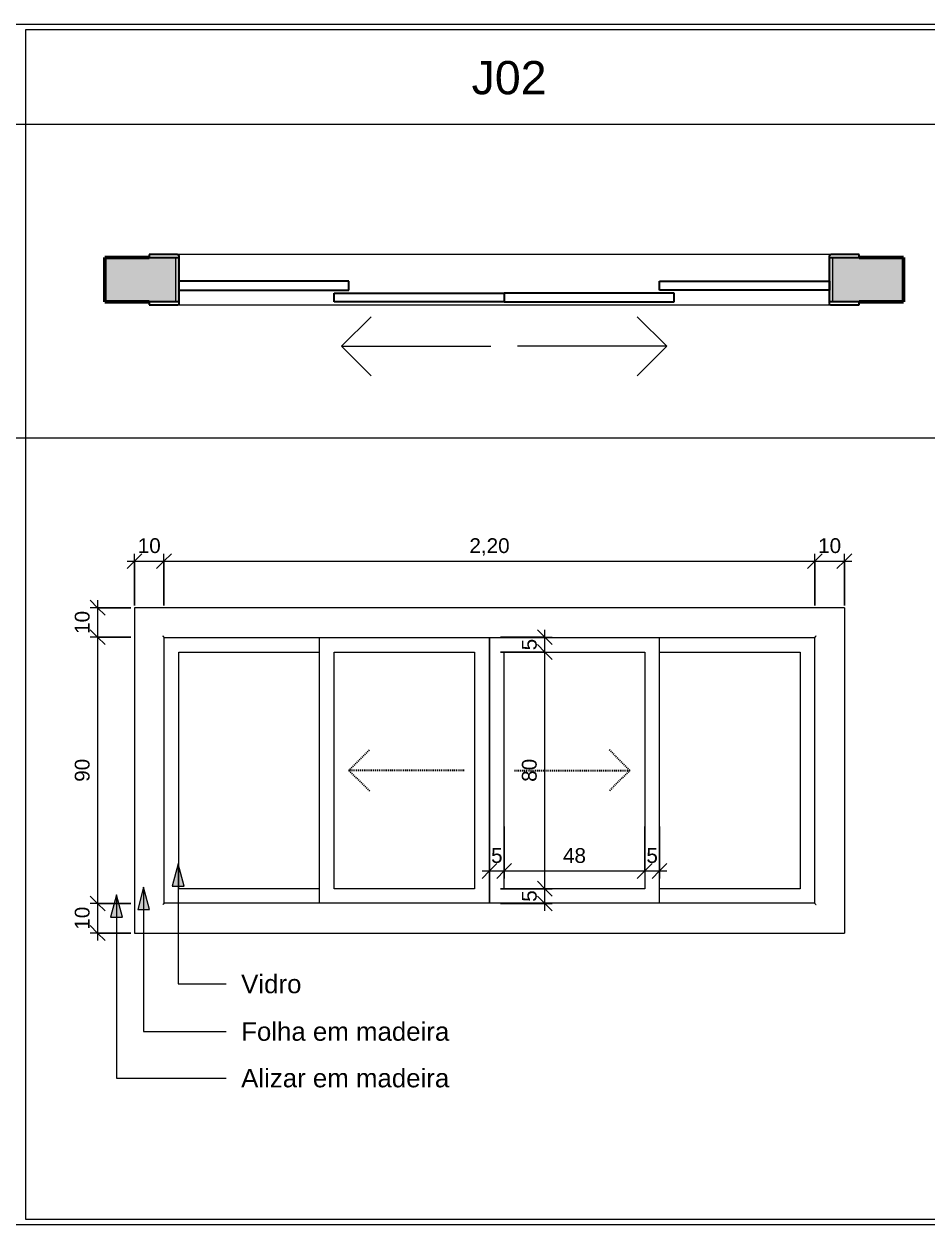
# Model space of a CAD drawing. Header units: millimetres. Extents: x 502 to 64776, y -45 to 5297.
# Drawn here: x 43645 to 46697, y 1167 to 5227 of the extents above; entities that cross this region are included whole.
import ezdxf

# ---------------------------------------------------------------- set-up
doc = ezdxf.new("R2010")
doc.units = ezdxf.units.MM
doc.linetypes.add('Dash', pattern=[6.35, 3.175, -3.175])
for name, color, linetype, lineweight in [('A-ANNO-DIMS', 211, 'Continuous', 9), ('A-ANNO-DIMS-25', 211, 'Continuous', 9), ('A-DETL-THIN', 151, 'Continuous', 9), ('A-GLAZ', 151, 'Continuous', 25), ('A-GLAZ-HDLN', 1, 'Dash', 25), ('A-WALL', 113, 'Continuous', 50), ('A-WALL-PATT', 111, 'Continuous', 25), ('G-ANNO-TEXT', 231, 'Continuous', 9)]:
    doc.layers.add(name, color=color, linetype=linetype, lineweight=lineweight)
doc.styles.add('@Arial Unicode MS', font='ARIALUNI.TTF', dxfattribs={"height": 50})
doc.styles.add('Arial', font='arial.ttf', dxfattribs={"height": 112.5})
doc.styles.add('Arial_3', font='arial.ttf', dxfattribs={"height": 62.5})
doc.dimstyles.new('CRT_-__Metros_-_Linha_de_chamada_3_5_mm', dxfattribs={"dimscale": 304.8, "dimtxt": 50.292243, "dimasz": 0.164042, "dimexe": 0.082021, "dimexo": 0.0625, "dimgap": 0.04101, "dimtad": 1, "dimlfac": 0.001, "dimrnd": 0.01, "dimzin": 0, "dimdsep": 46, "dimtxsty": '@Arial Unicode MS', "dimblk1": 'OBLIQUE', "dimblk2": 'OBLIQUE', "dimsah": 1, "dimcen": 0.09, "dimdle": 0.082021, "dimazin": 0, "dimtfac": 1, "dimtdec": 4, "dimtix": 1, "dimtmove": 0, "dimatfit": 3, "dimfxl": 0.492126, "dimfxlon": 1, "dimtvp": 1, "dimtolj": 1, "dimtzin": 0, "dimarcsym": 2})
doc.dimstyles.new('CRT_-__Metros_-_Linha_de_chamada_3_5_mm_1', dxfattribs={"dimscale": 304.8, "dimtxt": 50.292243, "dimasz": 0.164042, "dimexe": 0.082021, "dimexo": 0.0625, "dimgap": 0.04101, "dimtad": 1, "dimdec": 0, "dimlfac": 0.1, "dimdsep": 46, "dimtxsty": '@Arial Unicode MS', "dimblk1": 'OBLIQUE', "dimblk2": 'OBLIQUE', "dimsah": 1, "dimcen": 0.09, "dimdle": 0.082021, "dimazin": 0, "dimtfac": 1, "dimtdec": 4, "dimtix": 1, "dimtmove": 0, "dimatfit": 3, "dimfxl": 0.492126, "dimfxlon": 1, "dimtvp": 1, "dimtolj": 1, "dimtzin": 0, "dimarcsym": 2})

# ---------------------------------------------------------------- blocks, each defined once
blk = doc.blocks.new('Family - ___-4292479-DETALHAMENTO DE JANELAS')
at = {"layer": 'A-WALL-PATT'}
h = blk.add_hatch(color=256, dxfattribs=at)
h.paths.add_polyline_path([(2920.4, 4287.4), (3170.4, 4287.4), (3170.4, 4437.4), (2920.4, 4437.4), (2920.4, 4303)])
h.paths.add_polyline_path([(5370.4, 4287.4), (5620.4, 4287.4), (5620.4, 4437.4), (5370.4, 4437.4)])
at = {"layer": 'A-GLAZ'}
for p, q in [((3166.4, 4447.4), (3070.4, 4447.4)), ((3070.4, 4447.4), (3070.4, 4437.4)), ((3070.4, 4437.4), (3170.4, 4437.4)), ((3170.4, 4437.4), (3170.4, 4287.4)), ((3171.4, 4282.4), (3171.4, 4442.4)), ((5369.4, 4442.4), (5369.4, 4282.4)), ((5370.4, 4287.4), (5370.4, 4437.4)), ((5370.4, 4437.4), (5470.4, 4437.4)), ((5470.4, 4447.4), (5374.4, 4447.4)), ((5470.4, 4437.4), (5470.4, 4447.4)), ((3170.4, 4357.4), (3170.4, 4327.4)), ((3745.4, 4357.4), (3170.4, 4357.4)), ((3745.4, 4327.4), (3745.4, 4357.4)), ((4795.4, 4327.4), (4795.4, 4357.4)), ((4795.4, 4357.4), (5370.4, 4357.4)), ((5370.4, 4357.4), (5370.4, 4327.4)), ((3170.4, 4327.4), (3745.4, 4327.4)), ((3695.4, 4287.4), (3695.4, 4317.4)), ((3695.4, 4317.4), (4270.4, 4317.4)), ((4270.4, 4317.4), (4270.4, 4287.4)), ((4845.4, 4317.4), (4270.4, 4317.4)), ((4270.4, 4317.4), (4270.4, 4287.4)), ((5370.4, 4327.4), (4795.4, 4327.4)), ((4845.4, 4287.4), (4845.4, 4317.4)), ((3070.4, 4287.4), (3070.4, 4277.4)), ((3170.4, 4287.4), (3070.4, 4287.4)), ((3070.4, 4277.4), (3166.4, 4277.4)), ((4270.4, 4287.4), (3695.4, 4287.4)), ((4270.4, 4287.4), (4845.4, 4287.4)), ((5470.4, 4287.4), (5370.4, 4287.4)), ((5374.4, 4277.4), (5470.4, 4277.4)), ((5470.4, 4277.4), (5470.4, 4287.4))]:
    blk.add_line(p, q, dxfattribs=at)
at = {"layer": 'A-GLAZ', "lineweight": 9}
for p, q in [((3160.4, 4287.4), (3160.4, 4437.4)), ((5374.4, 4447.4), (3166.4, 4447.4)), ((5380.4, 4437.4), (5380.4, 4287.4)), ((3166.4, 4277.4), (5374.4, 4277.4)), ((3720.4, 4137.4), (3820.4, 4237.4)), ((4820.4, 4137.4), (4720.4, 4237.4)), ((3720.4, 4137.4), (3820.4, 4037.4)), ((3720.4, 4137.4), (4225.4, 4137.4)), ((4820.4, 4137.4), (4315.4, 4137.4)), ((4820.4, 4137.4), (4720.4, 4037.4))]:
    blk.add_line(p, q, dxfattribs=at)
at = {"layer": 'A-GLAZ'}
for centre, start, end in [((3166.4, 4442.4), 0, 90), ((5374.4, 4442.4), 90, 180), ((3166.4, 4282.4), 270, 0), ((5374.4, 4282.4), 180, 270)]:
    blk.add_arc(centre, 5, start, end, dxfattribs=at)
at = {"layer": 'A-GLAZ', "lineweight": 9}
for points, knots in [([(3166.4, 4447.4), (3166.8, 4447.4), (3167.5, 4447.3), (3168.3, 4447), (3168.8, 4446.8), (3169.1, 4446.6), (3169.5, 4446.3), (3169.8, 4446), (3170.1, 4445.7), (3170.4, 4445.4), (3170.7, 4444.9), (3171, 4444.3), (3171.3, 4443.5), (3171.4, 4442.8), (3171.4, 4442.4)], [0, 0, 0, 0, 0.166667, 0.25, 0.333333, 0.375, 0.416667, 0.5, 0.541667, 0.583333, 0.666667, 0.75, 0.833333, 1, 1, 1, 1]), ([(5374.4, 4447.4), (5373.9, 4447.4), (5373.3, 4447.3), (5372.4, 4447), (5372, 4446.8), (5371.6, 4446.6), (5371.2, 4446.3), (5370.9, 4446), (5370.6, 4445.7), (5370.3, 4445.4), (5370, 4444.9), (5369.7, 4444.3), (5369.4, 4443.5), (5369.4, 4442.8), (5369.4, 4442.4)], [0, 0, 0, 0, 0.166667, 0.25, 0.333333, 0.375, 0.416667, 0.5, 0.541667, 0.583333, 0.666667, 0.75, 0.833333, 1, 1, 1, 1]), ([(3171.4, 4282.4), (3171.4, 4282), (3171.3, 4281.3), (3171, 4280.5), (3170.7, 4279.9), (3170.4, 4279.4), (3170.1, 4279.1), (3169.8, 4278.8), (3169.4, 4278.4), (3169, 4278.1), (3168.6, 4277.9), (3168.2, 4277.7), (3167.5, 4277.5), (3166.8, 4277.4), (3166.4, 4277.4)], [0, 0, 0, 0, 0.166667, 0.25, 0.333333, 0.416667, 0.458333, 0.5, 0.583333, 0.666667, 0.708333, 0.75, 0.833333, 1, 1, 1, 1]), ([(5369.4, 4282.4), (5369.4, 4282), (5369.4, 4281.3), (5369.7, 4280.5), (5370, 4279.9), (5370.3, 4279.4), (5370.6, 4279.1), (5370.9, 4278.8), (5371.3, 4278.4), (5371.8, 4278.1), (5372.1, 4277.9), (5372.5, 4277.7), (5373.3, 4277.5), (5373.9, 4277.4), (5374.4, 4277.4)], [0, 0, 0, 0, 0.166667, 0.25, 0.333333, 0.416667, 0.458333, 0.5, 0.583333, 0.666667, 0.708333, 0.75, 0.833333, 1, 1, 1, 1])]:
    blk.add_open_spline(points, degree=3, knots=knots, dxfattribs=at)
at = {"layer": 'A-WALL'}
for p, q in [((3070.4, 4437.4), (2920.4, 4437.4)), ((2920.4, 4437.4), (2920.4, 4287.4)), ((5620.4, 4437.4), (5470.4, 4437.4)), ((5620.4, 4287.4), (5620.4, 4437.4)), ((2920.4, 4287.4), (3070.4, 4287.4)), ((5470.4, 4287.4), (5620.4, 4287.4))]:
    blk.add_line(p, q, dxfattribs=at)
blk = doc.blocks.new('Family - ___-4292481-DETALHAMENTO DE JANELAS')
at = {"layer": 'A-GLAZ', "lineweight": 9}
for p, q in [((3020.4, 3253.9), (3020.4, 2153.9)), ((5420.4, 3253.9), (3020.4, 3253.9)), ((5420.4, 3253.9), (5420.4, 2153.9)), ((3121.4, 2254.9), (3121.4, 3152.9)), ((3121.4, 3152.9), (5319.4, 3152.9)), ((3645.4, 3152.9), (3645.4, 2254.9)), ((4220.4, 2254.9), (4220.4, 3152.9)), ((4220.4, 3152.9), (4220.4, 2254.9)), ((4795.4, 2254.9), (4795.4, 3153)), ((5319.4, 3152.9), (5319.4, 2254.9)), ((3170.4, 2303.9), (3170.4, 3103.9)), ((3170.4, 3103.9), (3645.4, 3103.9)), ((3695.4, 2303.9), (3695.4, 3103.9)), ((3695.4, 3103.9), (4170.4, 3103.9)), ((4170.4, 3103.9), (4170.4, 2303.9)), ((4270.4, 3103.9), (4745.4, 3103.9)), ((4270.4, 2303.9), (4270.4, 3103.9)), ((4745.4, 3103.9), (4745.4, 2303.9)), ((4795.4, 3103.9), (5270.4, 3103.9)), ((5270.4, 3103.9), (5270.4, 2303.9)), ((3645.4, 2303.9), (3170.4, 2303.9)), ((4170.4, 2303.9), (3695.4, 2303.9)), ((4745.4, 2303.9), (4270.4, 2303.9)), ((5270.4, 2303.9), (4795.4, 2303.9)), ((5319.4, 2254.9), (3121.4, 2254.9)), ((3020.4, 2153.9), (5420.4, 2153.9))]:
    blk.add_line(p, q, dxfattribs=at)
for points, knots in [([(3121.4, 3152.9), (3121.4, 3152.9), (3121.3, 3153), (3121, 3153.3), (3120.7, 3153.6), (3120.4, 3153.9), (3120.1, 3154.2), (3119.8, 3154.5), (3119.4, 3154.9), (3119, 3155.3), (3118.6, 3155.7), (3118.2, 3156.1), (3117.5, 3156.9), (3116.8, 3157.5), (3116.4, 3157.9)], [0, 0, 0, 0, 0.166667, 0.25, 0.333333, 0.416667, 0.458333, 0.5, 0.583333, 0.666667, 0.708333, 0.75, 0.833333, 1, 1, 1, 1]), ([(5324.4, 3157.9), (5323.9, 3157.5), (5323.3, 3156.9), (5322.4, 3156), (5322, 3155.5), (5321.6, 3155.2), (5321.2, 3154.8), (5320.9, 3154.5), (5320.6, 3154.2), (5320.3, 3153.9), (5320, 3153.6), (5319.7, 3153.3), (5319.4, 3153), (5319.4, 3152.9), (5319.4, 3152.9)], [-1, -1, -1, -1, -0.833333, -0.75, -0.666667, -0.625, -0.583333, -0.5, -0.458333, -0.416667, -0.333333, -0.25, -0.166667, 0, 0, 0, 0]), ([(3121.4, 2254.9), (3121.4, 2254.9), (3121.3, 2254.9), (3121, 2254.6), (3120.7, 2254.3), (3120.4, 2254), (3120.1, 2253.7), (3119.8, 2253.4), (3119.4, 2253), (3119, 2252.5), (3118.6, 2252.2), (3118.2, 2251.8), (3117.5, 2251), (3116.8, 2250.4), (3116.4, 2249.9)], [0, 0, 0, 0, 0.166667, 0.25, 0.333333, 0.416667, 0.458333, 0.5, 0.583333, 0.666667, 0.708333, 0.75, 0.833333, 1, 1, 1, 1]), ([(5319.4, 2254.9), (5319.4, 2254.9), (5319.4, 2254.9), (5319.7, 2254.6), (5320, 2254.3), (5320.3, 2254), (5320.6, 2253.7), (5320.9, 2253.4), (5321.3, 2253), (5321.8, 2252.5), (5322.1, 2252.2), (5322.5, 2251.8), (5323.3, 2251), (5323.9, 2250.4), (5324.4, 2249.9)], [0, 0, 0, 0, 0.166667, 0.25, 0.333333, 0.416667, 0.458333, 0.5, 0.583333, 0.666667, 0.708333, 0.75, 0.833333, 1, 1, 1, 1])]:
    blk.add_open_spline(points, degree=3, knots=knots, dxfattribs=at)
at = {"layer": 'A-GLAZ-HDLN'}
for p, q in [((3745.4, 2703.9), (3816.1, 2774.7)), ((4695.4, 2703.9), (4624.7, 2774.7)), ((3745.4, 2703.9), (3816.1, 2633.2)), ((4135.4, 2703.9), (3745.4, 2703.9)), ((4305.4, 2703.9), (4695.4, 2703.9)), ((4695.4, 2703.9), (4624.7, 2633.2))]:
    blk.add_line(p, q, dxfattribs=at)
blk = doc.blocks.new('DIMBLOCK239-DETALHAMENTO DE JANELAS')
at = {"layer": 'A-ANNO-DIMS-25'}
for p, q in [((43992.8, 3411.2), (44117.8, 3411.2)), ((44017.8, 3261.2), (44017.8, 3436.2)), ((44017.8, 3411.2), (44017.8, 3261.2)), ((44117.8, 3261.2), (44117.8, 3436.2)), ((44117.8, 3411.2), (44117.8, 3261.2))]:
    blk.add_line(p, q, dxfattribs=at)
at = {"layer": 'A-ANNO-DIMS-25', "lineweight": 18}
for p, q in [((44017.8, 3411.2), (43992.8, 3386.2)), ((44017.8, 3411.2), (44042.8, 3436.2)), ((44117.8, 3411.2), (44092.8, 3386.2)), ((44117.8, 3411.2), (44142.8, 3436.2))]:
    blk.add_line(p, q, dxfattribs=at)
at = {"layer": 'A-ANNO-DIMS-25', "color": 0, "insert": (44029.1, 3488.6), "char_height": 50, "width": 92.937, "attachment_point": 1, "line_spacing_factor": 1.117605, "style": '@Arial Unicode MS'}
blk.add_mtext('10', dxfattribs=at)
blk = doc.blocks.new('_Oblique')
at = {"color": 0, "linetype": 'ByBlock', "lineweight": -2}
blk.add_line((-0.5, -0.5), (0.5, 0.5), dxfattribs=at)
blk = doc.blocks.new('DIMBLOCK240-DETALHAMENTO DE JANELAS')
at = {"layer": 'A-ANNO-DIMS-25', "lineweight": 18}
for p, q in [((44117.8, 3411.2), (44092.8, 3386.2)), ((44117.8, 3411.2), (44142.8, 3436.2)), ((46317.8, 3411.2), (46292.8, 3386.2)), ((46317.8, 3411.2), (46342.8, 3436.2))]:
    blk.add_line(p, q, dxfattribs=at)
at = {"layer": 'A-ANNO-DIMS-25'}
for p, q in [((44117.8, 3261.2), (44117.8, 3436.2)), ((44117.8, 3411.2), (46317.8, 3411.2)), ((44117.8, 3411.2), (44117.8, 3261.2)), ((46317.8, 3261.2), (46317.8, 3436.2)), ((46317.8, 3411.2), (46317.8, 3261.2))]:
    blk.add_line(p, q, dxfattribs=at)
at = {"layer": 'A-ANNO-DIMS-25', "color": 0, "insert": (45150.2, 3488.6), "char_height": 50, "width": 162.337, "attachment_point": 1, "line_spacing_factor": 1.117605, "style": '@Arial Unicode MS'}
blk.add_mtext('2,20', dxfattribs=at)
blk = doc.blocks.new('DIMBLOCK241-DETALHAMENTO DE JANELAS')
at = {"layer": 'A-ANNO-DIMS-25', "lineweight": 18}
for p, q in [((46317.8, 3411.2), (46292.8, 3386.2)), ((46317.8, 3411.2), (46342.8, 3436.2)), ((46417.8, 3411.2), (46392.8, 3386.2)), ((46417.8, 3411.2), (46442.8, 3436.2))]:
    blk.add_line(p, q, dxfattribs=at)
at = {"layer": 'A-ANNO-DIMS-25'}
for p, q in [((46317.8, 3261.2), (46317.8, 3436.2)), ((46317.8, 3411.2), (46442.8, 3411.2)), ((46317.8, 3411.2), (46317.8, 3261.2)), ((46417.8, 3261.2), (46417.8, 3436.2)), ((46417.8, 3411.2), (46417.8, 3261.2))]:
    blk.add_line(p, q, dxfattribs=at)
at = {"layer": 'A-ANNO-DIMS-25', "color": 0, "insert": (46329.1, 3488.6), "char_height": 50, "width": 92.937, "attachment_point": 1, "line_spacing_factor": 1.117605, "style": '@Arial Unicode MS'}
blk.add_mtext('10', dxfattribs=at)
blk = doc.blocks.new('DIMBLOCK242-DETALHAMENTO DE JANELAS')
at = {"layer": 'A-ANNO-DIMS-25', "lineweight": 18}
for p, q in [((43893.6, 3253.9), (43868.6, 3278.9)), ((43893.6, 3253.9), (43918.6, 3228.9)), ((43893.6, 3153.9), (43868.6, 3178.9)), ((43893.6, 3153.9), (43918.6, 3128.9))]:
    blk.add_line(p, q, dxfattribs=at)
at = {"layer": 'A-ANNO-DIMS-25'}
for p, q in [((44005.6, 3253.9), (43868.6, 3253.9)), ((43893.6, 3278.9), (43893.6, 3153.9)), ((43893.6, 3253.9), (44005.6, 3253.9)), ((44005.6, 3153.9), (43868.6, 3153.9)), ((43893.6, 3153.9), (44005.6, 3153.9))]:
    blk.add_line(p, q, dxfattribs=at)
at = {"layer": 'A-ANNO-DIMS-25', "color": 0, "insert": (43816.2, 3165.2), "char_height": 50, "width": 92.937, "attachment_point": 1, "rotation": 90, "line_spacing_factor": 1.117605, "style": '@Arial Unicode MS'}
blk.add_mtext('10', dxfattribs=at)
blk = doc.blocks.new('DIMBLOCK243-DETALHAMENTO DE JANELAS')
at = {"layer": 'A-ANNO-DIMS-25', "lineweight": 18}
for p, q in [((43893.6, 3153.9), (43868.6, 3178.9)), ((43893.6, 3153.9), (43918.6, 3128.9)), ((43893.6, 2253.9), (43868.6, 2278.9)), ((43893.6, 2253.9), (43918.6, 2228.9))]:
    blk.add_line(p, q, dxfattribs=at)
at = {"layer": 'A-ANNO-DIMS-25'}
for p, q in [((44005.6, 3153.9), (43868.6, 3153.9)), ((43893.6, 3153.9), (43893.6, 2253.9)), ((43893.6, 3153.9), (44005.6, 3153.9)), ((44005.6, 2253.9), (43868.6, 2253.9)), ((43893.6, 2253.9), (44005.6, 2253.9))]:
    blk.add_line(p, q, dxfattribs=at)
at = {"layer": 'A-ANNO-DIMS-25', "color": 0, "insert": (43816.2, 2665.2), "char_height": 50, "width": 92.937, "attachment_point": 1, "rotation": 90, "line_spacing_factor": 1.117605, "style": '@Arial Unicode MS'}
blk.add_mtext('90', dxfattribs=at)
blk = doc.blocks.new('DIMBLOCK244-DETALHAMENTO DE JANELAS')
at = {"layer": 'A-ANNO-DIMS-25', "lineweight": 18}
for p, q in [((43893.6, 2253.9), (43868.6, 2278.9)), ((43893.6, 2253.9), (43918.6, 2228.9)), ((43893.6, 2153.9), (43868.6, 2178.9)), ((43893.6, 2153.9), (43918.6, 2128.9))]:
    blk.add_line(p, q, dxfattribs=at)
at = {"layer": 'A-ANNO-DIMS-25'}
for p, q in [((44005.6, 2253.9), (43868.6, 2253.9)), ((43893.6, 2253.9), (43893.6, 2128.9)), ((43893.6, 2253.9), (44005.6, 2253.9)), ((44005.6, 2153.9), (43868.6, 2153.9)), ((43893.6, 2153.9), (44005.6, 2153.9))]:
    blk.add_line(p, q, dxfattribs=at)
at = {"layer": 'A-ANNO-DIMS-25', "color": 0, "insert": (43816.2, 2165.2), "char_height": 50, "width": 92.937, "attachment_point": 1, "rotation": 90, "line_spacing_factor": 1.117605, "style": '@Arial Unicode MS'}
blk.add_mtext('10', dxfattribs=at)
blk = doc.blocks.new('DIMBLOCK245-DETALHAMENTO DE JANELAS')
at = {"layer": 'A-ANNO-DIMS-25'}
for p, q in [((45217.8, 2513.7), (45217.8, 2338.7)), ((45217.8, 2363.7), (45217.8, 2513.7)), ((45267.8, 2513.7), (45267.8, 2338.7)), ((45267.8, 2363.7), (45267.8, 2513.7)), ((45192.8, 2363.7), (45267.8, 2363.7))]:
    blk.add_line(p, q, dxfattribs=at)
at = {"layer": 'A-ANNO-DIMS-25', "lineweight": 18}
for p, q in [((45217.8, 2363.7), (45192.8, 2338.7)), ((45217.8, 2363.7), (45242.8, 2388.7)), ((45267.8, 2363.7), (45242.8, 2338.7)), ((45267.8, 2363.7), (45292.8, 2388.7))]:
    blk.add_line(p, q, dxfattribs=at)
at = {"layer": 'A-ANNO-DIMS-25', "color": 0, "insert": (45223.5, 2441.1), "char_height": 50, "width": 46.468, "attachment_point": 1, "line_spacing_factor": 1.117605, "style": '@Arial Unicode MS'}
blk.add_mtext('5', dxfattribs=at)
blk = doc.blocks.new('DIMBLOCK246-DETALHAMENTO DE JANELAS')
at = {"layer": 'A-ANNO-DIMS-25'}
for p, q in [((45267.8, 2513.7), (45267.8, 2338.7)), ((45267.8, 2363.7), (45267.8, 2513.7)), ((45742.8, 2513.7), (45742.8, 2338.7)), ((45742.8, 2363.7), (45742.8, 2513.7)), ((45267.8, 2363.7), (45742.8, 2363.7))]:
    blk.add_line(p, q, dxfattribs=at)
at = {"layer": 'A-ANNO-DIMS-25', "lineweight": 18}
for p, q in [((45267.8, 2363.7), (45242.8, 2338.7)), ((45267.8, 2363.7), (45292.8, 2388.7)), ((45742.8, 2363.7), (45717.8, 2338.7)), ((45742.8, 2363.7), (45767.8, 2388.7))]:
    blk.add_line(p, q, dxfattribs=at)
at = {"layer": 'A-ANNO-DIMS-25', "color": 0, "insert": (45466.6, 2441.1), "char_height": 50, "width": 92.937, "attachment_point": 1, "line_spacing_factor": 1.117605, "style": '@Arial Unicode MS'}
blk.add_mtext('48', dxfattribs=at)
blk = doc.blocks.new('DIMBLOCK247-DETALHAMENTO DE JANELAS')
at = {"layer": 'A-ANNO-DIMS-25'}
for p, q in [((45742.8, 2513.7), (45742.8, 2338.7)), ((45742.8, 2363.7), (45742.8, 2513.7)), ((45792.8, 2513.7), (45792.8, 2338.7)), ((45792.8, 2363.7), (45792.8, 2513.7)), ((45742.8, 2363.7), (45817.8, 2363.7))]:
    blk.add_line(p, q, dxfattribs=at)
at = {"layer": 'A-ANNO-DIMS-25', "lineweight": 18}
for p, q in [((45742.8, 2363.7), (45717.8, 2338.7)), ((45742.8, 2363.7), (45767.8, 2388.7)), ((45792.8, 2363.7), (45767.8, 2338.7)), ((45792.8, 2363.7), (45817.8, 2388.7))]:
    blk.add_line(p, q, dxfattribs=at)
at = {"layer": 'A-ANNO-DIMS-25', "color": 0, "insert": (45748.5, 2441.1), "char_height": 50, "width": 46.468, "attachment_point": 1, "line_spacing_factor": 1.117605, "style": '@Arial Unicode MS'}
blk.add_mtext('5', dxfattribs=at)
blk = doc.blocks.new('DIMBLOCK248-DETALHAMENTO DE JANELAS')
at = {"layer": 'A-ANNO-DIMS-25', "lineweight": 18}
for p, q in [((45405, 2303.9), (45380, 2328.9)), ((45405, 2253.9), (45380, 2278.9)), ((45405, 2303.9), (45430, 2278.9)), ((45405, 2253.9), (45430, 2228.9))]:
    blk.add_line(p, q, dxfattribs=at)
at = {"layer": 'A-ANNO-DIMS-25'}
for p, q in [((45255, 2303.9), (45430, 2303.9)), ((45405, 2303.9), (45255, 2303.9)), ((45405, 2228.9), (45405, 2303.9)), ((45255, 2253.9), (45430, 2253.9)), ((45405, 2253.9), (45255, 2253.9))]:
    blk.add_line(p, q, dxfattribs=at)
at = {"layer": 'A-ANNO-DIMS-25', "color": 0, "insert": (45327.6, 2259.6), "char_height": 50, "width": 46.468, "attachment_point": 1, "rotation": 90, "line_spacing_factor": 1.117605, "style": '@Arial Unicode MS'}
blk.add_mtext('5', dxfattribs=at)
blk = doc.blocks.new('DIMBLOCK249-DETALHAMENTO DE JANELAS')
at = {"layer": 'A-ANNO-DIMS-25', "lineweight": 18}
for p, q in [((45405, 3103.9), (45380, 3128.9)), ((45405, 3103.9), (45430, 3078.9)), ((45405, 2303.9), (45380, 2328.9)), ((45405, 2303.9), (45430, 2278.9))]:
    blk.add_line(p, q, dxfattribs=at)
at = {"layer": 'A-ANNO-DIMS-25'}
for p, q in [((45255, 3103.9), (45430, 3103.9)), ((45405, 3103.9), (45255, 3103.9)), ((45405, 2303.9), (45405, 3103.9)), ((45255, 2303.9), (45430, 2303.9)), ((45405, 2303.9), (45255, 2303.9))]:
    blk.add_line(p, q, dxfattribs=at)
at = {"layer": 'A-ANNO-DIMS-25', "color": 0, "insert": (45327.6, 2665.2), "char_height": 50, "width": 92.937, "attachment_point": 1, "rotation": 90, "line_spacing_factor": 1.117605, "style": '@Arial Unicode MS'}
blk.add_mtext('80', dxfattribs=at)
blk = doc.blocks.new('DIMBLOCK250-DETALHAMENTO DE JANELAS')
at = {"layer": 'A-ANNO-DIMS-25', "lineweight": 18}
for p, q in [((45405, 3153.9), (45380, 3178.9)), ((45405, 3103.9), (45380, 3128.9)), ((45405, 3153.9), (45430, 3128.9)), ((45405, 3103.9), (45430, 3078.9))]:
    blk.add_line(p, q, dxfattribs=at)
at = {"layer": 'A-ANNO-DIMS-25'}
for p, q in [((45405, 3103.9), (45405, 3178.9)), ((45255, 3153.9), (45430, 3153.9)), ((45405, 3153.9), (45255, 3153.9)), ((45255, 3103.9), (45430, 3103.9)), ((45405, 3103.9), (45255, 3103.9))]:
    blk.add_line(p, q, dxfattribs=at)
at = {"layer": 'A-ANNO-DIMS-25', "color": 0, "insert": (45327.6, 3109.6), "char_height": 50, "width": 46.468, "attachment_point": 1, "rotation": 90, "line_spacing_factor": 1.117605, "style": '@Arial Unicode MS'}
blk.add_mtext('5', dxfattribs=at)

msp = doc.modelspace()

# ---------------------------------------------------------------- hatches: boundary and pattern name
at = {"layer": 'G-ANNO-TEXT'}
for points in [[(44165.57, 2387.729), (44145.474, 2312.729), (44185.666, 2312.729)], [(43957.143, 2282.582), (43937.047, 2207.582), (43977.239, 2207.582)], [(44048.925, 2308.867), (44028.828, 2233.867), (44069.021, 2233.867)]]:
    msp.add_hatch(color=7, dxfattribs=at).paths.add_polyline_path(points)

# ---------------------------------------------------------------- linework, layer by layer
at = {"layer": 'A-DETL-THIN'}
for p, q in [((41533.513, 5227.008), (64775.725, 5227.008)), ((43649.651, 5207.008), (43649.651, 1187.008)), ((49780.951, 5207.008), (43649.651, 5207.008)), ((56863.513, 4887.008), (41853.513, 4887.008)), ((64745.725, 4887.008), (41853.513, 4887.008)), ((64745.725, 3827.008), (41853.513, 3827.008)), ((43649.651, 1187.008), (49780.951, 1187.008)), ((64775.725, 1167.008), (41533.513, 1167.008))]:
    msp.add_line(p, q, dxfattribs=at)
at = {"layer": 'G-ANNO-TEXT', "color": 7}
for p, q in [((44165.57, 2387.729), (44145.474, 2312.729)), ((44185.666, 2312.729), (44165.57, 2387.729)), ((44165.57, 2387.729), (44165.57, 1981.803)), ((43957.143, 2282.582), (43937.047, 2207.582)), ((43977.239, 2207.582), (43957.143, 2282.582)), ((43957.143, 2282.582), (43957.143, 1663.624)), ((44048.925, 2308.867), (44028.828, 2233.867)), ((44069.021, 2233.867), (44048.925, 2308.867)), ((44048.925, 2308.867), (44048.925, 1821.084)), ((44145.474, 2312.729), (44185.666, 2312.729)), ((44028.828, 2233.867), (44069.021, 2233.867)), ((43937.047, 2207.582), (43977.239, 2207.582)), ((44165.57, 1981.803), (44327.834, 1981.803)), ((44048.925, 1821.084), (44327.834, 1821.084)), ((43957.143, 1663.624), (44327.834, 1663.624))]:
    msp.add_line(p, q, dxfattribs=at)

# ---------------------------------------------------------------- block references
at = {"layer": 'A-GLAZ', "lineweight": 9}
msp.add_blockref('Family - ___-4292481-DETALHAMENTO DE JANELAS', (40997.462, 0), dxfattribs=at)
at = {"layer": 'A-WALL', "lineweight": 25}
msp.add_blockref('Family - ___-4292479-DETALHAMENTO DE JANELAS', (40997.462, 0), dxfattribs=at)

# ---------------------------------------------------------------- texts
at = {"layer": 'G-ANNO-TEXT', "color": 7, "insert": (45157.676, 5101.947), "char_height": 112.5, "width": 308.64969, "attachment_point": 1, "style": 'Arial', "bg_fill": 3, "box_fill_scale": 1.25, "bg_fill_color": 256, "bg_fill_true_color": 13158600, "bg_fill_transparency": 0}
msp.add_mtext('J02', dxfattribs=at)
at = {"layer": 'G-ANNO-TEXT', "color": 7, "char_height": 62.5, "attachment_point": 1, "style": 'Arial_3'}
for s, insert, width in [('Vidro', (44378.634, 2013.053), 244.51469), ('Folha em madeira', (44378.634, 1852.334), 847.78453), ('Alizar em madeira', (44378.634, 1694.874), 849.78875)]:
    msp.add_mtext(s, dxfattribs=dict(at, insert=insert, width=width))

# ---------------------------------------------------------------- dimensions: what is measured, and where the dimension line sits
at = {"layer": 'A-ANNO-DIMS'}
for base, p1, p2, dimstyle, override, picture, middle in [((44117.825, 3411.193), (44017.825, 3261.193), (44117.825, 3261.193), 'CRT_-__Metros_-_Linha_de_chamada_3_5_mm_1', {"dimpost": '<>', "dimfxl": 100}, 'DIMBLOCK239-DETALHAMENTO DE JANELAS', (44067.825, 3449.239)), ((46317.825, 3411.193), (44117.825, 3261.193), (46317.825, 3261.193), 'CRT_-__Metros_-_Linha_de_chamada_3_5_mm', {"dimpost": '<>', "dimfxl": 2200}, 'DIMBLOCK240-DETALHAMENTO DE JANELAS', (45217.825, 3449.239)), ((46417.825, 3411.193), (46317.825, 3261.193), (46417.825, 3261.193), 'CRT_-__Metros_-_Linha_de_chamada_3_5_mm_1', {"dimpost": '<>', "dimfxl": 100}, 'DIMBLOCK241-DETALHAMENTO DE JANELAS', (46367.825, 3449.239)), ((45267.825, 2363.737), (45217.825, 2513.737), (45267.825, 2513.737), 'CRT_-__Metros_-_Linha_de_chamada_3_5_mm_1', {"dimpost": '<>', "dimfxl": 50}, 'DIMBLOCK245-DETALHAMENTO DE JANELAS', (45242.825, 2401.664)), ((45742.824809295, 2363.737219887), (45267.824809295, 2513.737219887), (45742.824809295, 2513.737219887), 'CRT_-__Metros_-_Linha_de_chamada_3_5_mm_1', {"dimpost": '<>', "dimfxl": 475}, 'DIMBLOCK246-DETALHAMENTO DE JANELAS', (45505.324809295, 2401.782922628)), ((45792.825, 2363.737), (45742.825, 2513.737), (45792.825, 2513.737), 'CRT_-__Metros_-_Linha_de_chamada_3_5_mm_1', {"dimpost": '<>', "dimfxl": 50}, 'DIMBLOCK247-DETALHAMENTO DE JANELAS', (45767.825, 2401.664))]:
    dim = msp.add_linear_dim(base=base, p1=p1, p2=p2, dimstyle=dimstyle, override=override, dxfattribs=at)
    dim.commit()
    dim.dimension.update_dxf_attribs({"geometry": picture, "text_midpoint": middle})
for base, p1, p2, override, picture, middle in [((43893.561, 3153.945), (44005.633, 3253.945), (44005.633, 3153.945), {"dimpost": '<>', "dimfxl": 100}, 'DIMBLOCK242-DETALHAMENTO DE JANELAS', (43855.515, 3203.945)), ((43893.561, 2253.945), (44005.633, 3153.945), (44005.633, 2253.945), {"dimpost": '<>', "dimfxl": 900}, 'DIMBLOCK243-DETALHAMENTO DE JANELAS', (43855.515, 2703.945)), ((45404.996, 3153.945), (45254.996, 3103.945), (45254.996, 3153.945), {"dimpost": '<>', "dimfxl": 50}, 'DIMBLOCK250-DETALHAMENTO DE JANELAS', (45367.069, 3128.945)), ((45404.996, 3103.945), (45254.996, 2303.945), (45254.996, 3103.945), {"dimpost": '<>', "dimfxl": 800}, 'DIMBLOCK249-DETALHAMENTO DE JANELAS', (45366.95, 2703.945)), ((45404.996, 2303.945), (45254.996, 2253.945), (45254.996, 2303.945), {"dimpost": '<>', "dimfxl": 50}, 'DIMBLOCK248-DETALHAMENTO DE JANELAS', (45367.069, 2278.945)), ((43893.561, 2153.945), (44005.633, 2253.945), (44005.633, 2153.945), {"dimpost": '<>', "dimfxl": 100}, 'DIMBLOCK244-DETALHAMENTO DE JANELAS', (43855.515, 2203.945))]:
    dim = msp.add_linear_dim(base=base, p1=p1, p2=p2, angle=90, dimstyle='CRT_-__Metros_-_Linha_de_chamada_3_5_mm_1', override=override, dxfattribs=at)
    dim.commit()
    dim.dimension.update_dxf_attribs({"geometry": picture, "text_midpoint": middle})

doc.saveas('drawing.dxf')
